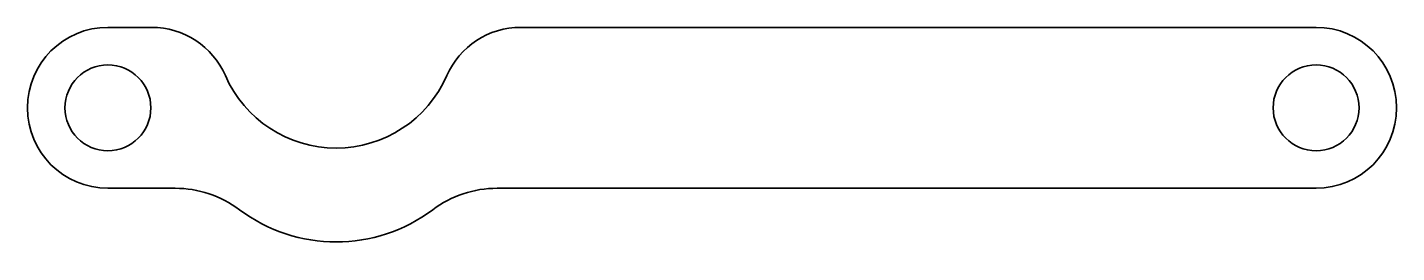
# Model space of a CAD drawing. Header units: inches. Extents: x 0 to 51, y -0.4 to 8.
import ezdxf

# ---------------------------------------------------------------- set-up
doc = ezdxf.new("R2010")
doc.units = ezdxf.units.IN
doc.header["$MEASUREMENT"] = 0
doc.layers.add('SIMUMAK Visible (ISO)', color=7, linetype='Continuous', lineweight=35)

# ---------------------------------------------------------------- blocks, each defined once
blk = doc.blocks.new('P-BTC-05-EMP01_Sheet_P-BTC-05-EMP01')
at = {"layer": 'SIMUMAK Visible (ISO)'}
for p, q in [((-22.5, 4), (-20.874, 4)), ((-7.126, 4), (22.5, 4)), ((-20, -2), (-22.5, -2)), ((22.5, -2), (-8, -2))]:
    blk.add_line(p, q, dxfattribs=at)
for centre in [(-22.5, 1), (22.5, 1)]:
    blk.add_circle(centre, 1.6, dxfattribs=at)
at = {"layer": 'SIMUMAK Visible (ISO)', "extrusion": (0, 0, -1)}
for centre, radius, start, end in [((22.5, 1), 3, 270, 90), ((20.874, 1), 3, 90, 156.4218), ((7.126, 1), 3, 23.5782, 90), ((-22.5, 1), 3, 90, 270), ((14, 4), 4.5, 203.5782, 336.4218)]:
    blk.add_arc(centre, radius, start, end, dxfattribs=at)
at = {"layer": 'SIMUMAK Visible (ISO)'}
for centre, radius, start, end in [((-20, -6), 4, 53.1301, 90), ((-8, -6), 4, 90, 126.8699), ((-14, 2), 6, 233.1301, 306.8699)]:
    blk.add_arc(centre, radius, start, end, dxfattribs=at)

msp = doc.modelspace()

# ---------------------------------------------------------------- block references
msp.add_blockref('P-BTC-05-EMP01_Sheet_P-BTC-05-EMP01', (25.5, 3.975))

doc.saveas('drawing.dxf')
